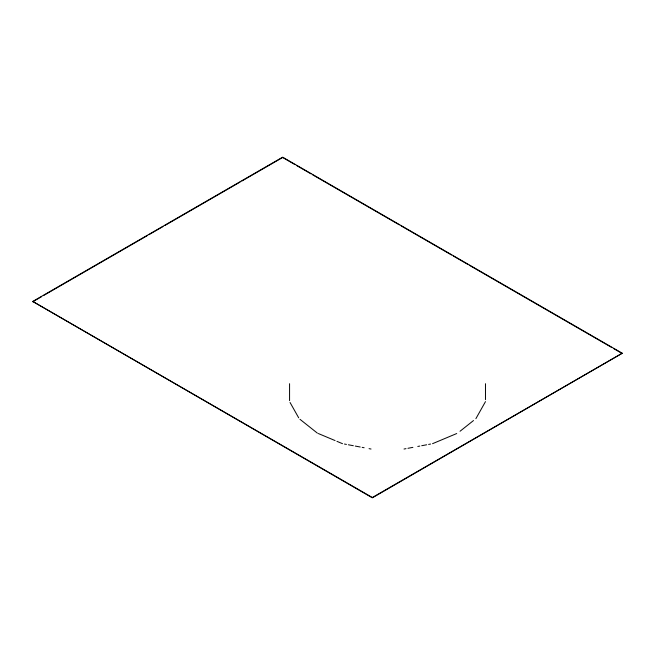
<?xml version="1.0" encoding="UTF-8"?>
<svg xmlns="http://www.w3.org/2000/svg" width="655" height="655" viewBox="0 0 655 655"><rect width="100%" height="100%" fill="white"/><g stroke="black" fill="none" stroke-linecap="round" stroke-linejoin="round"><path stroke-width="0.98" d="M475.89 418.66L485.478 401.621M460.031 431.26L473.508 420.543M32.75 301.439L282.649 157.167L622.25 353.233L372.351 497.833L32.75 301.439L372.351 497.513L622.25 353.233M32.75 301.767L41.609 296.649M43.386 295.626L147.064 235.767M148.841 234.744L163.013 226.556M164.79 225.533L240.107 182.049M241.883 181.026L282.649 157.487L295.028 164.642M432.546 443.681L456.723 433.536M404.02 449.027L405.994 448.659M407.959 448.29L412.879 447.365M417.792 446.448L419.765 446.08M421.73 445.711L426.651 444.786M428.616 444.417L430.581 444.049M344.464 444.049L346.438 444.417M348.403 444.786L353.323 445.711M355.288 446.08L360.209 446.997M362.174 447.365L364.139 447.742M369.06 448.659L371.025 449.027M318.33 433.536L335.065 440.561M336.924 441.339L342.5 443.681M296.797 165.658L310.945 173.829M312.713 174.852L399.386 224.886M401.155 225.91L451.565 255.016M453.334 256.031L467.482 264.202M469.25 265.226L611.639 347.428M613.408 348.452L622.25 353.561M299.949 419.29L317.397 433.151M290.05 402.473L298.68 417.808M485.478 383.707L485.478 399.632M289.567 383.707L289.567 400.623"/></g></svg>
